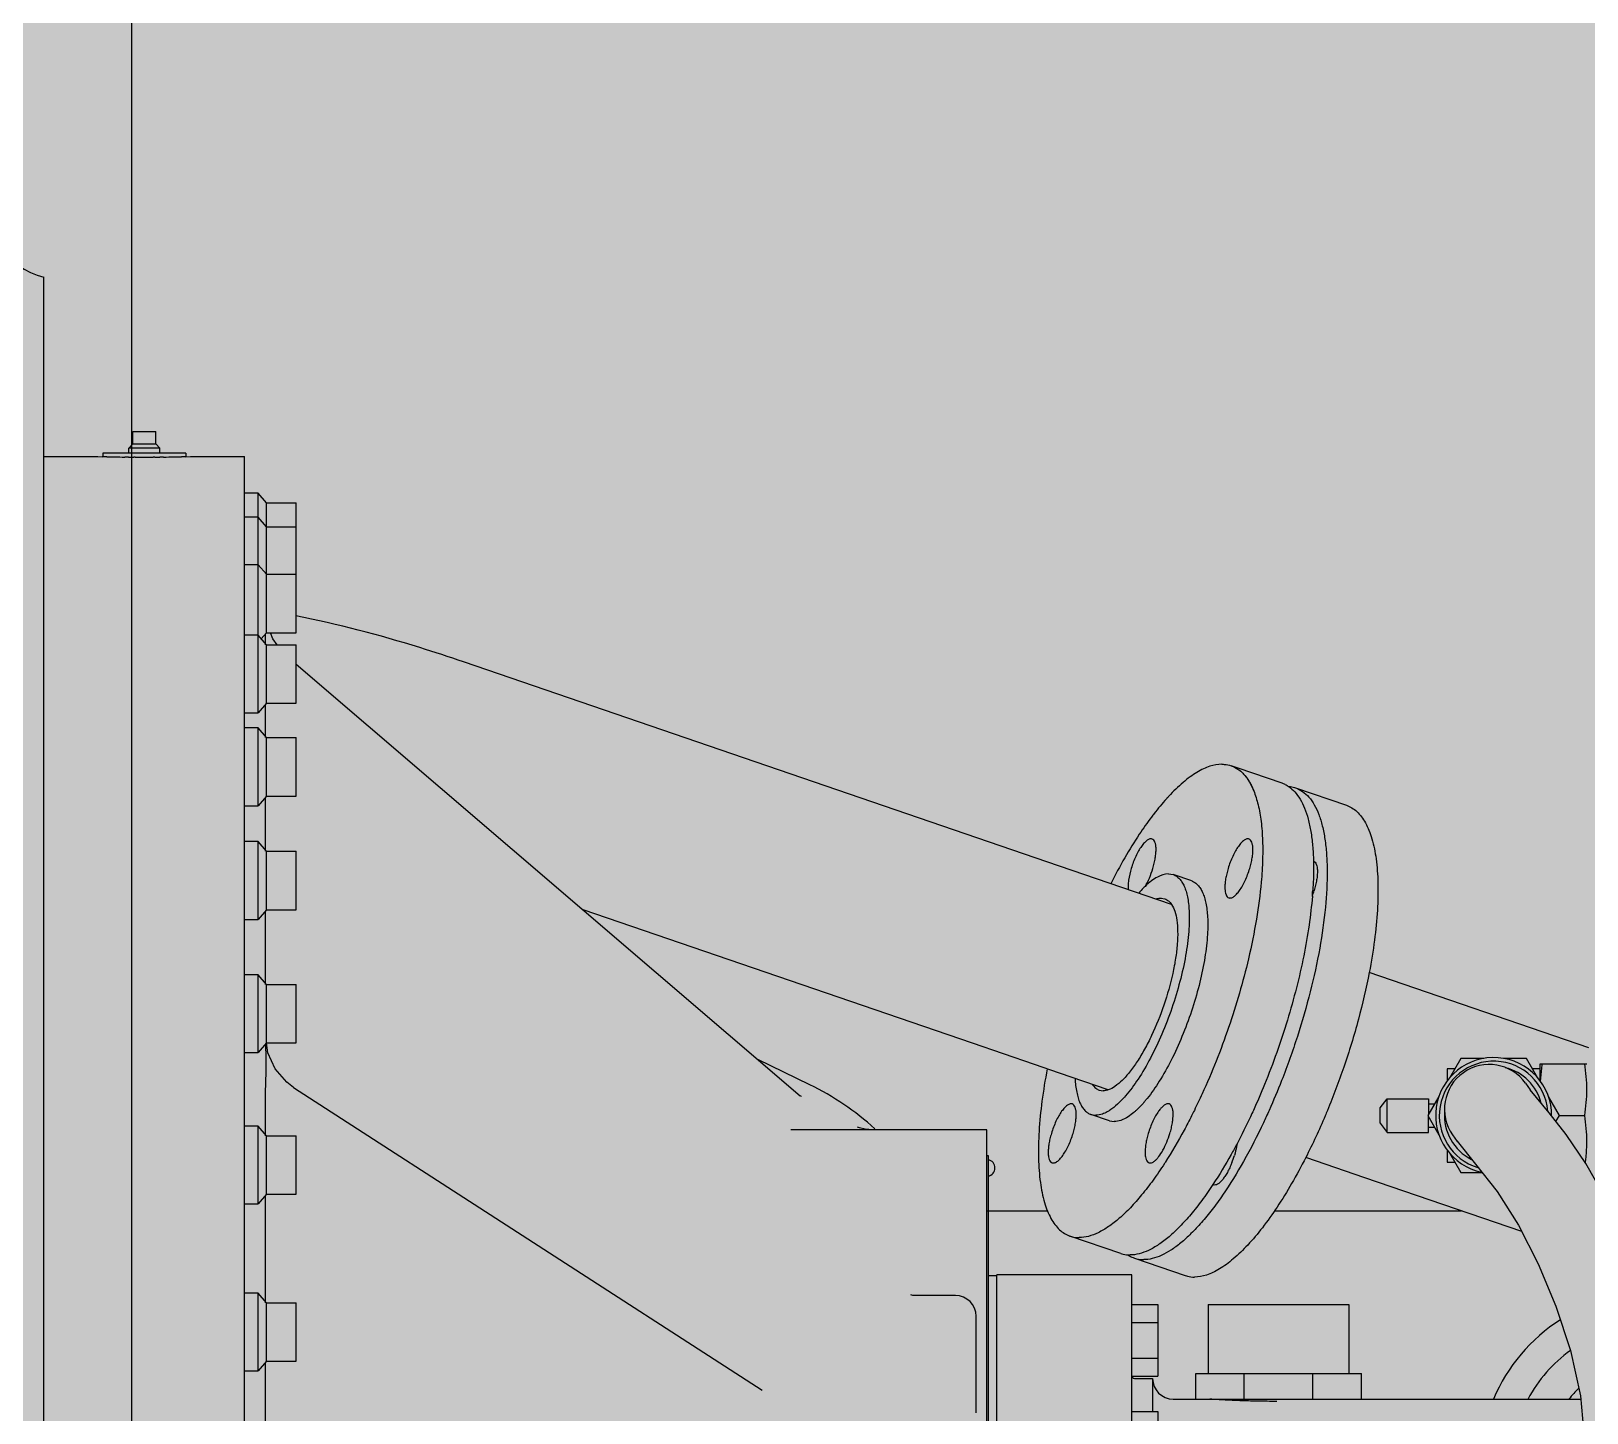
# Model space of a CAD drawing. Header units: millimetres. Extents: x -18489 to 17339, y -1599 to 10961.
# Drawn here: x -14551.59 to -14503.95, y 2537.06 to 2579.37 of the extents above; entities that cross this region are included whole.
import ezdxf

# ---------------------------------------------------------------- set-up
doc = ezdxf.new("R2010")
doc.units = ezdxf.units.MM
for name, color, linetype in [('188K-SM-03-F10-MECH-EQ-Y2257103$0$0 Xref', 8, 'Continuous'), ('188K-SM-03-F10-MECH-EQ-Y2257103$0$M-EQU-FOUNDATION', 8, 'Continuous'), ('188K-SM-03-F10-MECH-EQ-Y2257103$0$Micron CUP L10 HVAC EQU$0$M-MECH-EQU', 136, 'Continuous'), ('188K-SM-03-F10-MECH-EQ-Y2257103$0$Micron CUP L10 HVAC EQU$0$M-PHASE1 AREA', 252, 'Continuous')]:
    doc.layers.add(name, color=color, linetype=linetype)

# ---------------------------------------------------------------- blocks, each defined once
blk = doc.blocks.new('188K-SM-03-F10-MECH-EQ-Y2257103$0$Micron CUP L10 HVAC EQU$0$A$C0c53ceb0')
at = {"layer": '188K-SM-03-F10-MECH-EQ-Y2257103$0$Micron CUP L10 HVAC EQU$0$M-PHASE1 AREA'}
for p, q in [((15946.39442, 14421.94945), (15946.39442, 17666.53668)), ((15919.49876, 15223.37491), (15919.49876, 16544.13405)), ((15946.67353, 16493.1234), (15946.67353, 16496.92939)), ((15946.67353, 16496.92939), (15953.7273, 16496.92939)), ((15953.7273, 16493.1234), (15953.7273, 16496.92939)), ((15937.51378, 16490.33234), (15937.51378, 16489.20792)), ((15962.88705, 16490.33234), (15937.51378, 16490.33234)), ((15945.44293, 16491.80399), (15946.67353, 16493.1234)), ((15945.44293, 16490.33234), (15945.44293, 16491.80399)), ((15954.9579, 16491.80399), (15945.44293, 16491.80399)), ((15946.67353, 16493.1234), (15953.7273, 16493.1234)), ((15954.9579, 16491.80399), (15953.7273, 16493.1234)), ((15954.9579, 16490.33234), (15954.9579, 16491.80399)), ((15962.88705, 16490.33234), (15962.88705, 16489.20792)), ((15919.49876, 16489.24129), (15935.99138, 16489.24129)), ((15935.992, 16489.24123), (15937.48938, 16489.20843)), ((15937.89948, 16489.19953), (15937.34581, 16489.21101)), ((15938.78744, 16489.18216), (15937.89948, 16489.19953)), ((15945.36953, 16489.09389), (15944.27409, 16489.10362)), ((15947.46889, 16489.08085), (15946.9806, 16489.08324)), ((15953.41987, 16489.08324), (15952.93169, 16489.08085)), ((15956.12386, 16489.10359), (15955.01899, 16489.09379)), ((15962.50544, 16489.19962), (15961.63247, 16489.18252)), ((15963.05665, 16489.21104), (15962.50544, 16489.19962)), ((15962.91145, 16489.20843), (15964.40882, 16489.24123)), ((15964.40945, 16489.24129), (15980.90207, 16489.24129)), ((15980.90207, 15277.66761), (15980.90207, 16489.24129)), ((15985.11403, 16478.02467), (15980.90207, 16478.02467)), ((15985.11403, 16410.73242), (15985.11403, 16478.02467)), ((15987.62599, 16475.06868), (15985.11403, 16478.02467)), ((15985.11403, 16470.70256), (15980.90207, 16470.70256)), ((15987.62599, 16467.74657), (15985.11403, 16470.70256)), ((15987.62599, 16435.30001), (15987.62599, 16475.06868)), ((15987.62599, 16475.06868), (15996.76037, 16475.06868)), ((15996.76037, 16435.26899), (15996.76037, 16475.06868)), ((15987.62599, 16467.74657), (15996.76037, 16467.74657)), ((15985.11403, 16456.14415), (15980.90207, 16456.14415)), ((15987.62599, 16453.18816), (15985.11403, 16456.14415)), ((15987.62599, 16453.18816), (15996.76037, 16453.18816)), ((15985.11403, 16434.53255), (15980.90207, 16434.53255)), ((15987.62599, 16431.57656), (15985.11403, 16434.53255)), ((15987.62599, 16435.30001), (15986.04392, 16433.43828)), ((15987.24539, 16434.85213), (15987.24539, 16431.57656)), ((15987.62599, 16435.30001), (15996.76037, 16435.30001)), ((15989.60973, 16433.38251), (15988.8438, 16435.30001)), ((15988.85619, 16435.26899), (15996.76037, 16435.26899)), ((15990.92027, 16431.57656), (15989.60973, 16433.38251)), ((15987.62599, 16413.68841), (15987.62599, 16431.57656)), ((15987.62599, 16431.57656), (15996.76037, 16431.57656)), ((15996.76037, 16413.68841), (15996.76037, 16431.57656)), ((15996.76037, 16425.66405), (16151.09627, 16293.54012)), ((16230.44819, 16363.81503), (16048.01646, 16426.36305)), ((15987.62599, 16413.68841), (15985.11403, 16410.73242)), ((15987.24539, 16413.24053), (15987.24539, 16403.18358)), ((15987.62599, 16413.68841), (15996.76037, 16413.68841)), ((15980.90207, 16410.73242), (15985.11403, 16410.73242)), ((15985.11403, 16406.13957), (15980.90207, 16406.13957)), ((15985.11403, 16382.33944), (15985.11403, 16406.13957)), ((15987.62599, 16403.18358), (15985.11403, 16406.13957)), ((15987.62599, 16385.29542), (15987.62599, 16403.18358)), ((15987.62599, 16403.18358), (15996.76037, 16403.18358)), ((15996.76037, 16385.29542), (15996.76037, 16403.18358)), ((16285.21672, 16393.82585), (16283.06093, 16394.56498)), ((16298.62915, 16389.2273), (16285.21672, 16393.82585)), ((15987.62599, 16385.29542), (15985.11403, 16382.33944)), ((15987.24539, 16384.84755), (15987.24539, 16368.36632)), ((15987.62599, 16385.29542), (15996.76037, 16385.29542)), ((16302.79702, 16387.79832), (16318.36525, 16382.46064)), ((15980.90207, 16382.33944), (15985.11403, 16382.33944)), ((15985.11403, 16371.32231), (15980.90207, 16371.32231)), ((15985.11403, 16347.52218), (15985.11403, 16371.32231)), ((15987.62599, 16368.36632), (15985.11403, 16371.32231)), ((15987.62599, 16350.47817), (15987.62599, 16368.36632)), ((15987.62599, 16368.36632), (15996.76037, 16368.36632)), ((15996.76037, 16350.47817), (15996.76037, 16368.36632)), ((16264.77655, 16352.04531), (16230.44819, 16363.81503)), ((16263.8477, 16361.4598), (16265.30288, 16361.22338)), ((16270.96405, 16359.28242), (16265.30288, 16361.22339)), ((16261.5915, 16353.97136), (16262.75183, 16353.78281)), ((15980.90207, 16347.52218), (15985.11403, 16347.52218)), ((15987.62599, 16350.47817), (15985.11403, 16347.52218)), ((15987.24539, 16350.03029), (15987.24539, 16327.5627)), ((15987.62599, 16350.47817), (15996.76037, 16350.47817)), ((16203.81894, 16309.58323), (16084.61552, 16350.45298)), ((15985.11403, 16330.51868), (15980.90207, 16330.51868)), ((15985.11403, 16306.71856), (15985.11403, 16330.51868)), ((15987.62599, 16327.5627), (15985.11403, 16330.51868)), ((15987.62599, 16309.67454), (15987.62599, 16327.5627)), ((15987.62599, 16327.5627), (15996.76037, 16327.5627)), ((15996.76037, 16309.67454), (15996.76037, 16327.5627)), ((16392.62145, 16308.21277), (16325.31872, 16331.28799)), ((15987.62599, 16309.67454), (15985.11403, 16306.71856)), ((15987.28692, 16309.32471), (15987.38958, 16305.15666)), ((15988.01964, 16306.70339), (15987.59215, 16309.66967)), ((15987.62599, 16309.67454), (15996.76037, 16309.67454)), ((16222.8489, 16303.05868), (16203.81894, 16309.58323)), ((15980.90207, 16306.71856), (15985.11403, 16306.71856)), ((15990.28432, 16301.76029), (15988.01964, 16306.70339)), ((16154.02205, 16296.89082), (16138.12566, 16304.644)), ((16353.37082, 16304.90447), (16349.88697, 16298.87027)), ((16360.43834, 16304.90447), (16353.37082, 16304.90447)), ((16373.51356, 16304.90447), (16366.44604, 16304.90447)), ((16376.99741, 16298.87027), (16373.51356, 16304.90447)), ((15987.38958, 16300.83119), (15987.24539, 16294.37089)), ((15993.85795, 16297.65629), (15990.28432, 16301.76029)), ((16230.44819, 16300.45321), (16222.8489, 16303.05868)), ((16245.41716, 16295.32099), (16230.44819, 16300.45321)), ((16349.16972, 16301.73282), (16349.16972, 16297.97725)), ((16351.53966, 16301.73282), (16349.16972, 16301.73282)), ((16377.71465, 16301.73282), (16375.34472, 16301.73282)), ((16377.71465, 16297.97725), (16377.71465, 16303.32537)), ((16377.71646, 16303.3255), (16391.98531, 16303.3255)), ((15987.24539, 16294.3877), (15987.24539, 16281.2859)), ((15995.94898, 16296.09215), (15993.85795, 16297.65629)), ((15995.94946, 16296.09184), (16139.4396, 16203.39635)), ((16242.67268, 16295.21864), (16243.83301, 16295.03009)), ((16373.23923, 16297.33114), (16374.63784, 16295.3591)), ((16376.55868, 16292.94373), (16374.63784, 16295.3591)), ((16151.28853, 16293.37981), (16151.09618, 16293.5402)), ((16151.44797, 16293.25476), (16151.28853, 16293.37981)), ((16151.41411, 16293.27894), (16151.4111, 16293.28106)), ((16151.42558, 16293.27081), (16151.44797, 16293.25476)), ((16328.68081, 16289.83909), (16330.81029, 16292.6143)), ((16328.68081, 16285.08161), (16328.68081, 16289.83909)), ((16330.81029, 16282.3064), (16330.81029, 16292.6143)), ((16330.81029, 16292.6143), (16343.49693, 16292.6143)), ((16346.68809, 16293.32965), (16343.29945, 16287.46035)), ((16343.49693, 16292.6143), (16343.49693, 16287.8024)), ((16343.49693, 16291.02847), (16345.3595, 16291.02847)), ((16380.45038, 16288.25026), (16376.55868, 16292.94373)), ((16383.58493, 16287.46035), (16380.19628, 16293.32965)), ((16245.7828, 16285.83709), (16240.12162, 16287.77806)), ((16240.12163, 16287.77807), (16241.57681, 16287.54165)), ((16245.7828, 16285.8371), (16247.23798, 16285.60068)), ((16328.68081, 16285.08161), (16330.81029, 16282.3064)), ((16343.29945, 16287.46035), (16346.68809, 16281.59105)), ((16343.49693, 16282.3064), (16343.49693, 16287.1183)), ((16385.64211, 16281.61927), (16380.45038, 16288.25026)), ((16382.51703, 16285.61069), (16383.58493, 16287.46035)), ((16383.58493, 16287.46035), (16391.32764, 16287.46035)), ((15985.11403, 16284.24189), (15980.90207, 16284.24189)), ((15985.11403, 16260.44176), (15985.11403, 16284.24189)), ((15987.62599, 16281.2859), (15985.11403, 16284.24189)), ((15987.62599, 16263.39775), (15987.62599, 16281.2859)), ((15987.62599, 16281.2859), (15996.76037, 16281.2859)), ((15996.76037, 16263.39775), (15996.76037, 16281.2859)), ((16207.99285, 16283.08346), (16148.17889, 16283.08346)), ((16169.27603, 16283.65338), (16168.60999, 16283.86868)), ((16170.94247, 16283.28814), (16169.27603, 16283.65338)), ((16173.20704, 16283.08736), (16170.94247, 16283.28814)), ((16173.57466, 16283.08346), (16173.20704, 16283.08736)), ((16208.24658, 16167.89275), (16208.24658, 16283.07838)), ((16330.81029, 16282.3064), (16343.49693, 16282.3064)), ((16343.49693, 16283.89223), (16345.3595, 16283.89223)), ((16350.87447, 16281.50468), (16352.25796, 16279.54542)), ((16391.66542, 16272.79364), (16385.64211, 16281.61927)), ((16208.24658, 16275.21775), (16208.65255, 16275.21775)), ((16208.65255, 16275.21775), (16208.65255, 16173.72466)), ((16349.16972, 16276.94345), (16349.16972, 16273.18789)), ((16349.88697, 16276.05044), (16353.37082, 16270.01623)), ((16352.23924, 16279.57195), (16357.849, 16272.58526)), ((16324.01213, 16268.37414), (16305.87855, 16274.59137)), ((16349.16972, 16273.18789), (16351.53966, 16273.18789)), ((16357.849, 16272.58526), (16364.46661, 16264.15387)), ((16398.00978, 16261.63362), (16391.66542, 16272.79364)), ((16372.05204, 16251.90331), (16324.01213, 16268.37414)), ((16353.37082, 16270.01623), (16359.86538, 16270.01623)), ((15987.62599, 16263.39775), (15985.11403, 16260.44176)), ((15987.24539, 16262.94987), (15987.24539, 16230.11797)), ((15987.62599, 16263.39775), (15996.76037, 16263.39775)), ((16364.46661, 16264.15387), (16371.01464, 16253.93485)), ((15980.90207, 16260.44176), (15985.11403, 16260.44176)), ((16222.8489, 16258.21766), (16208.24658, 16258.21766)), ((16226.84244, 16258.21766), (16222.8489, 16258.21766)), ((16324.01213, 16258.21766), (16296.27063, 16258.21766)), ((16353.63521, 16258.21766), (16324.01213, 16258.21766)), ((16371.01464, 16253.93485), (16377.09553, 16242.0267)), ((16249.25414, 16245.21685), (16233.68592, 16250.55452)), ((16253.42201, 16243.78786), (16268.99023, 16238.45019)), ((16377.09553, 16242.0267), (16382.52275, 16229.04516)), ((16208.65255, 16238.4265), (16211.29137, 16238.4265)), ((16211.29137, 16167.89275), (16211.29137, 16238.68024)), ((16252.6498, 16238.68024), (16211.29137, 16238.68024)), ((16252.6498, 15988.11919), (16252.6498, 16238.68024)), ((15985.11403, 16233.07396), (15980.90207, 16233.07396)), ((15985.11403, 16209.27383), (15985.11403, 16233.07396)), ((15987.62599, 16230.11797), (15985.11403, 16233.07396)), ((16185.55636, 16232.39429), (16184.94109, 16232.51053)), ((16186.5338, 16232.33688), (16185.55636, 16232.39429)), ((16198.60473, 16232.33692), (16186.53346, 16232.33692)), ((15987.62599, 16212.22982), (15987.62599, 16230.11797)), ((15987.62599, 16230.11797), (15996.76037, 16230.11797)), ((15996.76037, 16212.22982), (15996.76037, 16230.11797)), ((16252.6498, 16229.6223), (16260.56626, 16229.6223)), ((16260.56626, 16229.6223), (16260.56626, 16207.6484)), ((16275.99321, 16229.54586), (16275.99321, 16208.48605)), ((16275.99321, 16229.54586), (16319.12777, 16229.54586)), ((16319.12777, 16229.54586), (16319.12777, 16208.48605)), ((16382.52275, 16229.04516), (16386.99559, 16215.4868)), ((16204.94805, 16196.40446), (16204.94805, 16225.99212)), ((16252.6498, 16224.12883), (16260.56626, 16224.12883)), ((16252.6498, 16213.14188), (16260.56626, 16213.14188)), ((16386.99559, 16215.4868), (16389.99977, 16201.61048)), ((15980.90207, 16209.27383), (15985.11403, 16209.27383)), ((15987.62599, 16212.22982), (15985.11403, 16209.27383)), ((15987.24539, 16211.78194), (15987.24539, 16175.15033)), ((15987.62599, 16212.22982), (15996.76037, 16212.22982)), ((16272.18722, 16200.62033), (16272.18722, 16208.48605)), ((16272.18722, 16208.48605), (16322.93376, 16208.48605)), ((16287.05054, 16200.62033), (16287.05054, 16208.48605)), ((16308.07044, 16200.62033), (16308.07044, 16208.48605)), ((16322.93376, 16200.62033), (16322.93376, 16208.48605)), ((16252.6498, 16207.6484), (16260.56626, 16207.6484)), ((16253.411, 16206.96365), (16258.99312, 16206.96365)), ((16258.99312, 16206.96365), (16258.99312, 16196.81466)), ((16265.33644, 16200.62033), (16390.09107, 16200.62033)), ((16389.99977, 16201.61048), (16391.2767, 16187.76257)), ((16252.6498, 16196.81466), (16260.56626, 16196.81466)), ((16260.56626, 16196.81466), (16260.56626, 16174.84077))]:
    blk.add_line(p, q, dxfattribs=at)
for centre, radius, start, end in [((15925.84707, 16568.70035), 25.37327, 177.5, 255.5108369), ((15950.13769, 17091.07246), 601.99731, 268.91966356, 269.13855894), ((15950.27457, 17100.82137), 611.74718, 269.13946704, 269.43799037), ((15950.16892, 17093.35184), 604.27701, 269.54493158, 269.69769213), ((15950.21788, 17095.71958), 606.64495, 269.74036575, 269.99835196), ((15950.18302, 17095.73575), 606.66113, 270.00164385, 270.25959736), ((15950.23179, 17093.36031), 604.28548, 270.30228172, 270.45390641), ((15950.13798, 17099.8812), 610.80694, 270.56150481, 270.8609735), ((15950.21784, 17093.73191), 604.65714, 270.86216298, 271.08168605), ((16295.87981, 16381.22177), 8.46448, 63.8675943, 71.046), ((16281.08933, 16364.61651), 28.6096, 339.4954625, 343.2275387), ((16186.70498, 16364.44482), 121.60391, 355.3740211, 356.2145527), ((17990.84885, 16302.99416), 2003.46041, 179.93930707, 180.0606931), ((16363.44219, 16287.46035), 17.76129, 359.4918713, 258.067415), ((16363.44219, 16287.46035), 16.63994, 4.7585806, 253.1852429), ((16362.07137, 16289.39739), 13.70034, 35.3903264, 215.1800948), ((16363.44219, 16287.46035), 15.06538, 14.5690991, 76.3611286), ((16116.64907, 16220.26486), 85.25419, 47.8047919, 64), ((16226.44988, 16317.44141), 39.57861, 319.0674371, 320.4167), ((16224.41221, 16319.12786), 42.22364, 320.4148793, 321.1806173), ((16363.44219, 16287.46035), 15.06538, 175.3712204, 243.1956997), ((16207.99285, 16276.74014), 6.34332, 87.7075572, 90), ((16256.73391, 16283.45059), 28.51465, 338.4672812, 343.2349179), ((16208.06617, 16271.41176), 2.62893, 282.8882277, 77.1117723), ((16154.26266, 16342.89506), 129.07766, 327.0766609, 327.2622384), ((16277.98509, 16267.23488), 1.06798, 239.7421955, 251.0148668), ((16256.4209, 16252.24463), 8.98033, 236.1536562, 239.7270916), ((16256.19984, 16251.85969), 8.53644, 239.7059698, 251.0096544), ((16198.60473, 16225.9936), 6.34332, 0, 90), ((16413.05283, 16179.60047), 53.9182, 122.761164, 157.019385), ((16413.05283, 16179.60047), 44.40322, 126.0008512, 151.6940682), ((16253.411, 16207.72485), 0.7612, 180, 270), ((16265.33644, 16206.96365), 6.34332, 180, 270), ((16413.05283, 16179.60047), 33.85766, 134.0803287, 141.6232168)]:
    blk.add_arc(centre, radius, start, end, dxfattribs=at)
for points, knots in [([(16048.01646, 16426.36305), (16043.56533, 16427.88915), (16026.68496, 16433.40292), (16009.46706, 16437.94899), (15996.65068, 16440.43003)], [0, 0, 0, 0, 0.264951461, 1, 1, 1, 1]), ([(16280.20763, 16395.02853), (16278.96789, 16395.02853), (16277.02106, 16394.65082), (16274.51126, 16393.63137), (16272.48189, 16392.52979), (16270.396, 16391.12823), (16267.43378, 16388.77635), (16265.11117, 16386.50169), (16263.53179, 16384.78086), (16263.33073, 16384.55888), (16263.30139, 16384.5265), (16263.27209, 16384.49408), (16263.24282, 16384.46164)], [0, 0, 0, 0, 0.0719610929, 0.1126893622, 0.1571691879, 0.2056860903, 0.2583989218, 0.3765222292, 0.393898438, 0.393898438, 0.393898438, 0.3964335445, 0.3964335445, 0.3964335445, 0.3964335445]), ([(16280.20763, 16395.02853), (16280.45477, 16395.02853), (16281.42034, 16394.99194), (16282.3809, 16394.79814), (16283.06093, 16394.56498)], [0, 0, 0, 0, 0.255832165, 1, 1, 1, 1]), ([(16283.06093, 16394.56498), (16283.52589, 16394.40557), (16284.44146, 16393.99761), (16286.18252, 16392.8273), (16288.12684, 16390.66809), (16289.93688, 16387.25998), (16291.31062, 16383.01376), (16292.24072, 16377.97434), (16292.7204, 16372.19897), (16292.74291, 16365.75978), (16292.46379, 16361.26399), (16292.25508, 16358.92252)], [0, 0, 0, 0, 0.037900803, 0.076820016, 0.161070934, 0.258592642, 0.372456948, 0.503892012, 0.652915441, 0.818737543, 1, 1, 1, 1]), ([(16285.24076, 16393.44504), (16286.24353, 16392.73855), (16287.59494, 16391.31329), (16289.00313, 16389.03675), (16289.6183, 16387.72015), (16289.90565, 16387.02038)], [0, 0, 0, 0, 0.458467356, 0.717269045, 1, 1, 1, 1]), ([(16302.79702, 16387.79832), (16303.55649, 16387.53793), (16305.05495, 16386.76305), (16306.98936, 16384.96273), (16308.63549, 16382.55431), (16309.99412, 16379.56769), (16311.0648, 16376.02613), (16311.84239, 16371.95657), (16312.32191, 16367.39152), (16312.56611, 16360.42758), (16312.036, 16350.774), (16310.25894, 16338.36546), (16307.36818, 16325.15384), (16303.46324, 16311.60592), (16299.1486, 16299.51346), (16296.02634, 16292.05247), (16294.68374, 16289.04618)], [0, 0, 0, 0, 0.0144720849, 0.0299342273, 0.0471758747, 0.0667197999, 0.0888584885, 0.1137157098, 0.1412961596, 0.1715190023, 0.2392422667, 0.315225778, 0.3972633514, 0.4828260973, 0.5692106658, 0.6285495274, 0.6285495274, 0.6285495274, 0.6285495274]), ([(16299.60659, 16388.8209), (16299.98629, 16388.63447), (16301.06891, 16388.00108), (16302.68387, 16386.54022), (16304.29639, 16384.27183), (16305.64231, 16381.46177), (16306.72103, 16378.13108), (16307.52799, 16374.30344), (16308.05823, 16370.00749), (16308.21748, 16366.98642), (16308.25582, 16365.40657)], [0.0390444419, 0.0390444419, 0.0390444419, 0.0390444419, 0.0857459412, 0.1769711306, 0.2781071466, 0.3921634211, 0.5208899934, 0.665095486, 0.8249156557, 1, 1, 1, 1]), ([(16300.63108, 16388.23694), (16300.81762, 16388.22326), (16301.55157, 16388.14689), (16302.27606, 16387.97694), (16302.79702, 16387.79832)], [0, 0, 0, 0, 0.253514938, 1, 1, 1, 1]), ([(16263.24282, 16384.46164), (16261.91729, 16382.99255), (16260.53133, 16381.31623), (16259.20578, 16379.59364), (16259.08712, 16379.43846)], [0.3964335416, 0.3964335416, 0.3964335416, 0.3964335416, 0.5112345438, 0.5225708225, 0.5225708225, 0.5225708225, 0.5225708225]), ([(16318.36525, 16382.46065), (16318.94794, 16382.26086), (16320.09536, 16381.71776), (16321.64797, 16380.52231), (16323.03934, 16378.95494), (16324.26547, 16377.02967), (16325.3251, 16374.75779), (16326.56757, 16371.11476), (16327.61353, 16365.72681), (16328.12022, 16358.39602), (16327.91653, 16350.06495), (16327.00458, 16340.90461), (16325.9684, 16334.57283), (16325.34257, 16331.30369)], [0, 0, 0, 0, 0.033852302, 0.069110159, 0.106994883, 0.148447746, 0.1941248, 0.244439861, 0.359655584, 0.494457536, 0.647640754, 0.817077846, 1, 1, 1, 1]), ([(16259.08708, 16379.43846), (16258.93342, 16379.23743), (16258.78054, 16379.03583), (16258.62846, 16378.83363), (16257.34342, 16377.1252), (16254.4938, 16373.06507), (16250.31019, 16366.27356), (16247.53235, 16361.1388), (16246.16286, 16358.45248)], [0.5225715029, 0.5225715029, 0.5225715029, 0.5225715029, 0.5372548247, 0.5372548247, 0.5372548247, 0.6613178075, 0.8249777195, 1, 1, 1, 1]), ([(16258.84529, 16372.12785), (16258.7395, 16372.16412), (16258.50522, 16372.20343), (16258.13379, 16372.15351), (16257.74158, 16372.00324), (16257.15593, 16371.65003), (16256.40086, 16370.95077), (16255.51954, 16369.83623), (16254.64432, 16368.43454), (16253.81368, 16366.80504), (16253.06413, 16365.01681), (16252.63861, 16363.76527), (16252.44638, 16363.12726)], [0, 0, 0, 0, 0.028788661, 0.059983047, 0.095405228, 0.136177069, 0.235384834, 0.358095336, 0.501262848, 0.66002514, 0.828464253, 1, 1, 1, 1]), ([(16259.07235, 16363.12726), (16259.23573, 16363.66951), (16259.52315, 16364.7382), (16259.83938, 16366.31071), (16260.02448, 16367.77882), (16260.07337, 16369.09498), (16259.98588, 16370.21978), (16259.7628, 16371.12209), (16259.40458, 16371.79093), (16259.03221, 16372.06376), (16258.84529, 16372.12785)], [0, 0, 0, 0, 0.178866388, 0.349259442, 0.506223954, 0.645713435, 0.76459029, 0.861404161, 0.937590294, 1, 1, 1, 1]), ([(16288.51867, 16372.12785), (16288.41288, 16372.16412), (16288.17861, 16372.20343), (16287.80717, 16372.15351), (16287.41496, 16372.00324), (16286.82931, 16371.65003), (16286.07424, 16370.95077), (16285.19292, 16369.83623), (16284.3177, 16368.43454), (16283.48706, 16366.80504), (16282.73751, 16365.01681), (16282.31199, 16363.76527), (16282.11976, 16363.12726)], [0, 0, 0, 0, 0.028788661, 0.059983047, 0.095405228, 0.136177069, 0.235384834, 0.358095336, 0.501262848, 0.66002514, 0.828464253, 1, 1, 1, 1]), ([(16288.74573, 16363.12726), (16288.90911, 16363.66951), (16289.19653, 16364.7382), (16289.51276, 16366.31071), (16289.69787, 16367.77882), (16289.74675, 16369.09498), (16289.65926, 16370.21978), (16289.43618, 16371.12209), (16289.07796, 16371.79093), (16288.70559, 16372.06376), (16288.51867, 16372.12785)], [0, 0, 0, 0, 0.178866388, 0.349259442, 0.506223954, 0.645713435, 0.76459029, 0.861404161, 0.937590294, 1, 1, 1, 1]), ([(16252.44638, 16363.12726), (16252.09342, 16361.95576), (16251.68738, 16360.2327), (16251.45753, 16358.01733), (16251.46044, 16357.01222), (16251.49969, 16356.54984)], [0, 0, 0, 0, 0.54985566, 0.791455713, 1, 1, 1, 1]), ([(16256.69949, 16357.56689), (16257.19292, 16358.40946), (16258.08414, 16360.22733), (16258.77173, 16362.12946), (16259.07235, 16363.12726)], [0, 0, 0, 0, 0.483728243, 1, 1, 1, 1]), ([(16263.8477, 16361.4598), (16262.67964, 16361.4598), (16260.79368, 16360.78721), (16258.51397, 16359.26503), (16257.31636, 16358.22017), (16256.7054, 16357.63341)], [0, 0, 0, 0, 0.424795673, 0.691935467, 1, 1, 1, 1]), ([(16265.30288, 16361.22338), (16265.65366, 16361.10315), (16266.34501, 16360.75811), (16267.25566, 16359.97193), (16268.04795, 16358.9271), (16268.72071, 16357.63526), (16269.27377, 16356.10549), (16269.87771, 16353.64014), (16270.09143, 16351.64653), (16270.16661, 16350.25532)], [0, 0, 0, 0, 0.088099163, 0.181195241, 0.2834448, 0.397770929, 0.525975119, 0.668993751, 1, 1, 1, 1]), ([(16282.11976, 16363.12726), (16281.95639, 16362.585), (16281.66896, 16361.51631), (16281.35274, 16359.9438), (16281.16763, 16358.47569), (16281.11874, 16357.15953), (16281.20623, 16356.03473), (16281.42931, 16355.13242), (16281.78754, 16354.46359), (16282.15991, 16354.19075), (16282.34683, 16354.12666)], [0, 0, 0, 0, 0.178866388, 0.349259442, 0.506223954, 0.645713435, 0.76459029, 0.861404161, 0.937590294, 1, 1, 1, 1]), ([(16282.34683, 16354.12666), (16282.45262, 16354.09039), (16282.68689, 16354.05108), (16283.05832, 16354.10101), (16283.45054, 16354.25127), (16284.03619, 16354.60448), (16284.79125, 16355.30374), (16285.67258, 16356.41829), (16286.54779, 16357.81997), (16287.37843, 16359.44947), (16288.12799, 16361.2377), (16288.55351, 16362.48924), (16288.74573, 16363.12726)], [0, 0, 0, 0, 0.028788661, 0.059983047, 0.095405228, 0.136177069, 0.235384834, 0.358095336, 0.501262848, 0.66002514, 0.828464253, 1, 1, 1, 1]), ([(16308.25582, 16365.40657), (16308.27318, 16364.6914), (16308.30696, 16361.69325), (16308.19421, 16358.69424), (16308.04358, 16356.41648)], [0, 0, 0, 0, 0.238610264, 1, 1, 1, 1]), ([(16308.25476, 16365.36119), (16308.44168, 16365.2971), (16308.81405, 16365.02426), (16309.17228, 16364.35543), (16309.39536, 16363.45312), (16309.48285, 16362.32832), (16309.43396, 16361.01216), (16309.24885, 16359.54405), (16308.93263, 16357.97154), (16308.6452, 16356.90285), (16308.48183, 16356.3606)], [0, 0, 0, 0, 0.062409706, 0.138595839, 0.23540971, 0.354286565, 0.493776047, 0.650740558, 0.821133613, 1, 1, 1, 1]), ([(16256.7054, 16357.63341), (16256.54049, 16357.47503), (16255.85949, 16356.8038), (16255.21167, 16356.09925), (16254.7349, 16355.5498)], [0, 0, 0, 0, 0.239146199, 1, 1, 1, 1]), ([(16270.96405, 16359.2824), (16271.31483, 16359.16218), (16272.00618, 16358.81714), (16272.91683, 16358.03096), (16273.70913, 16356.98613), (16274.38188, 16355.69429), (16274.93494, 16354.16452), (16275.53888, 16351.69916), (16275.7526, 16349.70555), (16275.82778, 16348.31435)], [0, 0, 0, 0, 0.088099163, 0.181195241, 0.2834448, 0.397770929, 0.525975119, 0.668993751, 1, 1, 1, 1]), ([(16292.25508, 16358.92252), (16291.91662, 16355.12549), (16290.87091, 16347.26277), (16289.28845, 16339.49344), (16288.34813, 16335.49146)], [0, 0, 0, 0, 0.481138157, 1, 1, 1, 1]), ([(16264.80313, 16352.10601), (16265.23226, 16351.47235), (16265.93191, 16349.88169), (16266.51457, 16347.08691), (16266.73729, 16343.69846), (16266.59, 16339.80014), (16266.07614, 16335.48952), (16264.89145, 16329.21387), (16262.6238, 16321.2287), (16259.53282, 16313.5197), (16256.62796, 16307.81506), (16254.39212, 16304.07181), (16252.11684, 16300.87477), (16249.85954, 16298.30393), (16247.67986, 16296.4206), (16246.14734, 16295.56704), (16245.41583, 16295.31564)], [0, 0, 0, 0, 0.036238171, 0.081068327, 0.134731237, 0.196608872, 0.265560871, 0.340100258, 0.498839198, 0.657765211, 0.732531811, 0.801789128, 0.864036509, 0.918113898, 0.963372947, 1, 1, 1, 1]), ([(16261.5915, 16353.97136), (16261.46451, 16353.97136), (16260.92694, 16353.94531), (16260.39696, 16353.81925), (16260.00868, 16353.68581)], [0, 0, 0, 0, 0.236232005, 1, 1, 1, 1]), ([(16262.75183, 16353.78282), (16263.15314, 16353.64529), (16263.9479, 16353.18651), (16264.5391, 16352.49588), (16264.80313, 16352.10601)], [0, 0, 0, 0, 0.473947393, 1, 1, 1, 1]), ([(16307.91276, 16354.63736), (16307.67312, 16351.67188), (16306.96148, 16345.55022), (16305.32222, 16336.19039), (16303.09927, 16326.47181), (16299.39772, 16313.23419), (16294.95435, 16300.70504), (16291.06506, 16291.66362), (16289.87274, 16289.04618)], [0, 0, 0, 0, 0.1119706253, 0.2317594419, 0.3574630767, 0.4870174416, 0.7489089722, 0.8570984954, 0.8570984954, 0.8570984954, 0.8570984954]), ([(16270.16661, 16350.25532), (16270.28243, 16348.11186), (16270.15169, 16343.4712), (16269.16906, 16336.18502), (16267.41873, 16328.3326), (16264.98114, 16320.29144), (16261.97168, 16312.44649), (16258.53542, 16305.17249), (16254.8405, 16298.81689), (16252.09628, 16295.07279), (16250.6896, 16293.45165)], [0, 0, 0, 0, 0.10540617, 0.227190212, 0.360595975, 0.500013969, 0.639430118, 0.772830275, 0.894605254, 1, 1, 1, 1]), ([(16275.82778, 16348.31435), (16275.93971, 16346.24289), (16275.82508, 16341.76527), (16274.91034, 16334.73314), (16273.26968, 16327.14734), (16270.97376, 16319.35044), (16268.12446, 16311.69314), (16264.85072, 16304.51972), (16261.30273, 16298.1527), (16258.66537, 16294.34392), (16257.30974, 16292.65923)], [0, 0, 0, 0, 0.104418196, 0.224726243, 0.356534909, 0.494657236, 0.633505594, 0.767447116, 0.891157195, 1, 1, 1, 1]), ([(16288.34813, 16335.49146), (16286.67719, 16328.37998), (16282.58661, 16314.3252), (16277.20039, 16300.71428), (16274.15969, 16294.07025)], [0, 0, 0, 0, 0.499944246, 1, 1, 1, 1]), ([(16325.34257, 16331.30369), (16324.41738, 16326.47073), (16322.14106, 16316.69525), (16317.82124, 16302.59264), (16314.35284, 16293.40084), (16312.54822, 16289.04618)], [0, 0, 0, 0, 0.2453862066, 0.500000904, 0.7350048834, 0.7350048834, 0.7350048834, 0.7350048834]), ([(16226.70859, 16301.71147), (16226.08277, 16298.44234), (16225.04659, 16292.11056), (16224.13463, 16282.95022), (16223.93095, 16274.61914), (16224.43764, 16267.28835), (16225.48359, 16261.90041), (16226.72606, 16258.25738), (16227.78569, 16255.9855), (16229.01182, 16254.06022), (16230.4032, 16252.49286), (16231.95581, 16251.29741), (16233.10323, 16250.7543), (16233.68592, 16250.55452)], [0, 0, 0, 0, 0.182922154, 0.352359246, 0.505542464, 0.640344416, 0.755560139, 0.8058752, 0.851552254, 0.893005117, 0.930889841, 0.966147698, 1, 1, 1, 1]), ([(16377.78443, 16297.85903), (16377.85947, 16299.23128), (16378.04125, 16301.05793), (16378.30399, 16302.87207), (16378.37413, 16303.3255)], [0, 0, 0, 0, 0.749703688, 1, 1, 1, 1]), ([(16391.98531, 16295.39293), (16391.98531, 16296.71945), (16391.86334, 16299.37586), (16391.53078, 16302.01238), (16391.32764, 16303.3255)], [0, 0, 0, 0, 0.499583072, 1, 1, 1, 1]), ([(16235.2579, 16298.74613), (16235.33307, 16297.35492), (16235.54679, 16295.36131), (16236.15074, 16292.89596), (16236.7038, 16291.36619), (16237.37328, 16290.08063), (16237.92209, 16289.35494), (16238.21272, 16289.04618)], [0, 0, 0, 0, 0.3310062489, 0.474024881, 0.6022290714, 0.7165551996, 0.8171283196, 0.8171283196, 0.8171283196, 0.8171283196]), ([(16240.62137, 16296.89544), (16240.88541, 16296.50557), (16241.4766, 16295.81494), (16242.27136, 16295.35616), (16242.67268, 16295.21863)], [0, 0, 0, 0, 0.526052607, 1, 1, 1, 1]), ([(16245.41583, 16295.31564), (16245.28064, 16295.26918), (16244.7669, 16295.11187), (16244.2275, 16295.03009), (16243.83301, 16295.03009)], [0, 0, 0, 0, 0.265985947, 1, 1, 1, 1]), ([(16391.32764, 16287.46035), (16391.53078, 16288.77347), (16391.86334, 16291.41), (16391.98531, 16294.0664), (16391.98531, 16295.39293)], [0, 0, 0, 0, 0.500416937, 1, 1, 1, 1]), ([(16234.40002, 16290.99284), (16234.29423, 16291.02911), (16234.05996, 16291.06842), (16233.68853, 16291.0185), (16233.29631, 16290.86824), (16232.71066, 16290.51502), (16231.9556, 16289.81576), (16231.07427, 16288.70122), (16230.19905, 16287.29953), (16229.36841, 16285.67004), (16228.61886, 16283.8818), (16228.19334, 16282.63026), (16228.00111, 16281.99225)], [0, 0, 0, 0, 0.028788661, 0.059983047, 0.095405228, 0.136177069, 0.235384834, 0.358095336, 0.501262848, 0.66002514, 0.828464253, 1, 1, 1, 1]), ([(16234.62709, 16281.99225), (16234.79046, 16282.5345), (16235.07788, 16283.60319), (16235.39411, 16285.1757), (16235.57922, 16286.64381), (16235.62811, 16287.95997), (16235.54061, 16289.08477), (16235.31753, 16289.98708), (16234.95931, 16290.65592), (16234.58694, 16290.92875), (16234.40002, 16290.99284)], [0, 0, 0, 0, 0.178866388, 0.349259442, 0.506223954, 0.645713435, 0.76459029, 0.861404161, 0.937590294, 1, 1, 1, 1]), ([(16250.6896, 16293.45165), (16249.91566, 16292.55971), (16248.40599, 16290.97288), (16246.69477, 16289.59633), (16245.84943, 16289.04743), (16245.8475, 16289.04618)], [0, 0, 0, 0, 0.318142276, 0.5886395623, 0.5892579867, 0.5892579867, 0.5892579867, 0.5892579867]), ([(16264.0734, 16290.99284), (16263.96761, 16291.02911), (16263.73334, 16291.06842), (16263.36191, 16291.0185), (16262.96969, 16290.86824), (16262.38404, 16290.51502), (16261.71959, 16289.89968), (16261.24753, 16289.32902), (16261.03408, 16289.04618)], [0, 0, 0, 0, 0.0287886607, 0.0599830467, 0.0954052282, 0.1361770694, 0.2353848343, 0.3265700124, 0.3265700124, 0.3265700124, 0.3265700124]), ([(16265.19135, 16289.04618), (16265.18606, 16289.08073), (16265.13157, 16289.41818), (16264.99091, 16289.98708), (16264.63269, 16290.65592), (16264.26032, 16290.92875), (16264.0734, 16290.99284)], [0.753562484, 0.753562484, 0.753562484, 0.753562484, 0.7645902901, 0.8614041613, 0.9375902945, 1, 1, 1, 1]), ([(16238.21473, 16289.04618), (16238.37721, 16288.87164), (16238.54969, 16288.70935), (16238.73263, 16288.55987), (16238.85828, 16288.4572), (16239.28792, 16288.13932), (16239.77084, 16287.8983), (16240.12163, 16287.77807)], [0.8174194677, 0.8174194677, 0.8174194677, 0.8174194677, 0.8734306168, 0.8734306168, 0.8734306168, 0.9119008368, 1, 1, 1, 1]), ([(16245.84667, 16289.04618), (16245.59761, 16288.88404), (16245.34404, 16288.73009), (16245.08494, 16288.58621), (16244.61637, 16288.32602), (16243.499, 16287.80424), (16242.2701, 16287.54165), (16241.57681, 16287.54165)], [0.5894012277, 0.5894012277, 0.5894012277, 0.5894012277, 0.6690979254, 0.6690979254, 0.6690979254, 0.8132237118, 1, 1, 1, 1]), ([(16253.97701, 16289.04618), (16253.74475, 16288.83453), (16253.5096, 16288.62633), (16253.26992, 16288.42354), (16252.71136, 16287.95093), (16251.46295, 16287.00204), (16249.45898, 16285.92712), (16247.93127, 16285.60068), (16247.23798, 16285.60068)], [0.3072942276, 0.3072942276, 0.3072942276, 0.3072942276, 0.391769716, 0.391769716, 0.391769716, 0.5886395623, 0.8132237118, 1, 1, 1, 1]), ([(16294.68369, 16289.04618), (16294.39414, 16288.39771), (16294.10125, 16287.75077), (16293.805, 16287.10538), (16293.5197, 16286.48382), (16291.36185, 16281.84418), (16287.18242, 16273.68467), (16281.77168, 16264.8817), (16277.31891, 16258.73086), (16274.09257, 16254.77051), (16270.90278, 16251.35057), (16267.77622, 16248.49992), (16264.73807, 16246.24194), (16261.80857, 16244.59568), (16259.00686, 16243.57799), (16257.14944, 16243.32431), (16256.27531, 16243.32431)], [0.6285498759, 0.6285498759, 0.6285498759, 0.6285498759, 0.6413484823, 0.6413484823, 0.6413484823, 0.6536741834, 0.7335668298, 0.8064703139, 0.8396587301, 0.8703837437, 0.8984901873, 0.9238833186, 0.9465488665, 0.9665839803, 0.9842432576, 1, 1, 1, 1]), ([(16261.0338, 16289.04618), (16260.97386, 16288.96639), (16260.91477, 16288.886), (16260.85657, 16288.80497), (16260.84334, 16288.78655), (16260.50676, 16288.31543), (16259.87243, 16287.29953), (16259.04179, 16285.67004), (16258.29224, 16283.8818), (16257.86672, 16282.63026), (16257.67449, 16281.99225)], [0.3265867582, 0.3265867582, 0.3265867582, 0.3265867582, 0.3522601116, 0.3522601116, 0.3522601116, 0.3580953363, 0.501262848, 0.6600251401, 0.8284642526, 1, 1, 1, 1]), ([(16271.778, 16289.04618), (16271.49913, 16288.48393), (16271.21927, 16287.92218), (16270.93655, 16287.36185), (16270.19532, 16285.89275), (16267.66516, 16281.03988), (16264.90589, 16276.30859), (16262.83692, 16273.09053)], [0.2330609579, 0.2330609579, 0.2330609579, 0.2330609579, 0.3119730375, 0.3119730375, 0.3119730375, 0.5188689818, 1, 1, 1, 1]), ([(16264.30047, 16281.99225), (16264.46384, 16282.5345), (16264.75127, 16283.60319), (16265.06749, 16285.1757), (16265.23616, 16286.51343), (16265.27612, 16287.32063), (16265.27928, 16287.63113), (16265.28407, 16288.10247), (16265.26075, 16288.57422), (16265.22324, 16289.04618)], [0, 0, 0, 0, 0.1788663875, 0.3492594424, 0.5062239535, 0.6042538779, 0.6042538779, 0.6042538779, 0.7530649937, 0.7530649937, 0.7530649937, 0.7530649937]), ([(16289.87273, 16289.04618), (16289.57527, 16288.39316), (16289.27437, 16287.74178), (16288.96997, 16287.09209), (16287.66271, 16284.30197), (16286.29073, 16281.5429), (16284.84888, 16278.82141)], [0.8570991359, 0.8570991359, 0.8570991359, 0.8570991359, 0.8840893115, 0.8840893115, 0.8840893115, 1, 1, 1, 1]), ([(16312.5483, 16289.04618), (16312.31547, 16288.48455), (16312.08041, 16287.92386), (16311.84299, 16287.36415), (16310.0047, 16283.03031), (16308.02578, 16278.75542), (16305.88831, 16274.56269)], [0.7350048304, 0.7350048304, 0.7350048304, 0.7350048304, 0.7653142072, 0.7653142072, 0.7653142072, 1, 1, 1, 1]), ([(16391.98531, 16279.52777), (16391.98531, 16280.8543), (16391.86334, 16283.51071), (16391.53078, 16286.14723), (16391.32764, 16287.46035)], [0, 0, 0, 0, 0.499583072, 1, 1, 1, 1]), ([(16228.00111, 16281.99225), (16227.83774, 16281.45), (16227.55031, 16280.3813), (16227.23409, 16278.80879), (16227.04898, 16277.34068), (16227.00009, 16276.02452), (16227.08759, 16274.89972), (16227.31067, 16273.99741), (16227.66889, 16273.32858), (16228.04126, 16273.05574), (16228.22818, 16272.99165)], [0, 0, 0, 0, 0.178866388, 0.349259442, 0.506223954, 0.645713435, 0.76459029, 0.861404161, 0.937590294, 1, 1, 1, 1]), ([(16228.22818, 16272.99165), (16228.33397, 16272.95539), (16228.56824, 16272.91607), (16228.93967, 16272.966), (16229.33189, 16273.11626), (16229.91754, 16273.46948), (16230.6726, 16274.16873), (16231.55393, 16275.28328), (16232.42915, 16276.68496), (16233.25979, 16278.31446), (16234.00934, 16280.10269), (16234.43486, 16281.35423), (16234.62709, 16281.99225)], [0, 0, 0, 0, 0.028788661, 0.059983047, 0.095405228, 0.136177069, 0.235384834, 0.358095336, 0.501262848, 0.66002514, 0.828464253, 1, 1, 1, 1]), ([(16257.67449, 16281.99225), (16257.51112, 16281.45), (16257.2237, 16280.3813), (16256.90747, 16278.80879), (16256.72236, 16277.34068), (16256.67347, 16276.02452), (16256.76097, 16274.89972), (16256.98405, 16273.99741), (16257.34227, 16273.32858), (16257.71464, 16273.05574), (16257.90156, 16272.99165)], [0, 0, 0, 0, 0.178866388, 0.349259442, 0.506223954, 0.645713435, 0.76459029, 0.861404161, 0.937590294, 1, 1, 1, 1]), ([(16259.61987, 16273.52989), (16259.84296, 16273.70707), (16260.29207, 16274.1335), (16261.19213, 16275.21293), (16262.2691, 16276.93574), (16263.40155, 16279.32819), (16264.02581, 16281.08065), (16264.30047, 16281.99225)], [0, 0, 0, 0, 0.087388632, 0.189204341, 0.430534764, 0.70795743, 1, 1, 1, 1]), ([(16284.84888, 16278.82141), (16284.25793, 16277.706), (16281.94471, 16273.45214), (16279.44315, 16269.29886), (16277.46643, 16266.31416)], [0, 0, 0, 0, 0.260683887, 1, 1, 1, 1]), ([(16284.8539, 16278.86466), (16284.81267, 16278.572), (16284.61126, 16277.34423), (16284.31015, 16276.13365), (16284.03656, 16275.22559)], [0, 0, 0, 0, 0.237590914, 1, 1, 1, 1]), ([(16391.53007, 16273.00135), (16391.60193, 16273.5427), (16391.8607, 16275.70885), (16391.98531, 16277.89225), (16391.98531, 16279.52777)], [0, 0, 0, 0, 0.25031623, 1, 1, 1, 1]), ([(16262.61026, 16272.73923), (16261.49474, 16271.01646), (16259.26626, 16267.74812), (16255.79722, 16263.23178), (16252.35576, 16259.32056), (16248.97568, 16256.05263), (16245.68864, 16253.45866), (16242.52003, 16251.5633), (16239.49303, 16250.38735), (16237.48107, 16250.09098), (16236.53922, 16250.09098)], [0, 0, 0, 0, 0.172789158, 0.332852598, 0.479156882, 0.61100323, 0.728141116, 0.83094782, 0.920706297, 1, 1, 1, 1]), ([(16257.90156, 16272.99165), (16258.02204, 16272.95035), (16258.29408, 16272.91146), (16258.72373, 16272.99468), (16259.17714, 16273.20533), (16259.46958, 16273.41052), (16259.61987, 16273.52989)], [0, 0, 0, 0, 0.204137998, 0.429838456, 0.692360616, 1, 1, 1, 1]), ([(16305.88831, 16274.56269), (16304.51881, 16271.87637), (16301.74097, 16266.74161), (16297.32211, 16259.56821), (16292.84559, 16253.26288), (16288.38797, 16247.93156), (16284.61738, 16244.23882), (16281.65517, 16241.88693), (16279.56927, 16240.48538), (16277.53991, 16239.38379), (16275.0301, 16238.36435), (16273.08327, 16237.98664), (16271.84353, 16237.98664)], [0, 0, 0, 0, 0.17502228, 0.338682192, 0.488765456, 0.623477771, 0.741601078, 0.79431391, 0.842830812, 0.887310638, 0.928038907, 1, 1, 1, 1]), ([(16283.25847, 16272.98479), (16283.05478, 16272.46867), (16282.62784, 16271.47382), (16281.91863, 16270.07585), (16281.1737, 16268.83973), (16280.41662, 16267.80363), (16279.67052, 16266.99682), (16278.95386, 16266.44169), (16278.27303, 16266.14673), (16277.82137, 16266.16201), (16277.63766, 16266.22499)], [0, 0, 0, 0, 0.179452288, 0.349868155, 0.50661547, 0.64571373, 0.764239261, 0.860880767, 0.937187642, 1, 1, 1, 1]), ([(16277.46643, 16266.31416), (16276.3773, 16264.66965), (16274.20356, 16261.5514), (16270.82483, 16257.24663), (16267.47737, 16253.52269), (16264.1923, 16250.41408), (16260.9987, 16247.94854), (16257.91992, 16246.14849), (16254.97757, 16245.03321), (16253.02385, 16244.7533), (16252.10744, 16244.7533)], [0, 0, 0, 0, 0.172339253, 0.33193667, 0.47784767, 0.609454025, 0.726573735, 0.829633383, 0.919930796, 1, 1, 1, 1]), ([(16233.68592, 16250.55452), (16233.9112, 16250.47728), (16234.83819, 16250.2028), (16235.81127, 16250.09098), (16236.53922, 16250.09098)], [0, 0, 0, 0, 0.246512659, 1, 1, 1, 1]), ([(16249.25414, 16245.21684), (16249.47942, 16245.1396), (16250.40641, 16244.86512), (16251.3795, 16244.7533), (16252.10744, 16244.7533)], [0, 0, 0, 0, 0.246512659, 1, 1, 1, 1]), ([(16253.42201, 16243.78786), (16253.64729, 16243.71062), (16254.57428, 16243.43614), (16255.54737, 16243.32431), (16256.27531, 16243.32431)], [0, 0, 0, 0, 0.246512659, 1, 1, 1, 1]), ([(16268.99023, 16238.45018), (16269.21551, 16238.37294), (16270.14251, 16238.09846), (16271.11559, 16237.98664), (16271.84353, 16237.98664)], [0, 0, 0, 0, 0.246512659, 1, 1, 1, 1]), ([(16297.05303, 16199.92631), (16295.06357, 16199.92909), (16291.08064, 16199.96333), (16285.53251, 16200.12269), (16281.01412, 16200.32431), (16277.91374, 16200.50208), (16276.80987, 16200.5728), (16276.4975, 16200.59313)], [0, 0, 0, 0, 0.208244611, 0.416489221, 0.624733832, 0.832978442, 1, 1, 1, 1])]:
    blk.add_open_spline(points, degree=3, knots=knots, dxfattribs=at)
for points in [[(16256.35077, 16291.51068), (16255.60297, 16290.64887), (16254.81598, 16289.81909), (16253.97502, 16289.04618)], [(16274.15969, 16294.07025), (16273.38834, 16292.38484), (16272.59423, 16290.70958), (16271.77578, 16289.04618)]]:
    blk.add_open_spline(points, degree=3, dxfattribs=at)
blk = doc.blocks.new('188K-SM-03-F10-MECH-EQ-Y2257103$0$Micron CUP L10 HVAC EQU')
at = {"layer": '188K-SM-03-F10-MECH-EQ-Y2257103$0$Micron CUP L10 HVAC EQU$0$M-MECH-EQU'}
blk.add_blockref('188K-SM-03-F10-MECH-EQ-Y2257103$0$Micron CUP L10 HVAC EQU$0$A$C0c53ceb0', (-206166.7, 2082.18), dxfattribs=at)
blk = doc.blocks.new('188K-SM-03-F10-MECH-EQ-Y2257103')
at = {"layer": '188K-SM-03-F10-MECH-EQ-Y2257103$0$M-EQU-FOUNDATION'}
h = blk.add_hatch(dxfattribs=at)
h.set_pattern_fill('AR-CONC', color=256, scale=0.1)
h.set_pattern_definition([(50, (4473.521, 709.199), (18.218467, -1.593909), [1.905, -20.955]), (355, (4473.521, 709.2), (-3.524342, 19.105685), [1.524, -16.764058]), (100.45144, (4475.04, 709.066), (14.694125, 17.511775), [1.619001, -17.809024]), (46.1842, (4473.521, 714.28), (27.107904, -4.204233), [2.8575, -31.4325]), (96.63556, (4475.78, 713.93), (23.740413, 24.742612), [2.428502, -26.71356]), (351.18415, (4473.52, 714.28), (23.740413, 24.742612), [2.285997, -25.145973]), (21, (4476.061, 713.009), (15.161439, -10.22652), [1.905, -20.955]), (326, (4476.061, 713.01), (6.180203, 18.418797), [1.524, -16.764]), (71.45144, (4477.325, 712.157), (21.341642, 8.192277), [1.619001, -17.808994]), (37.5, (4473.5214, 709.199), (0.3088603, 8.4555039), [0, -16.5608, 0, -17.018, 0, -16.8275]), (7.5, (4473.521, 709.199), (6.6819663, 10.0180575), [0, -9.7028, 0, -16.1798, 0, -6.4135]), (327.5, (4467.857, 709.199), (13.5590595, -0.5728744), [0, -6.35, 0, -19.812, 0, -26.289]), (317.5, (4465.317, 709.199), (14.812918, 2.542649), [0, -8.255, 0, -13.1572, 0, -18.669])])
h.paths.add_polyline_path([(-14928.149, 5602.459), (-14278.149, 5602.459), (-14278.149, 1902.459), (-14928.149, 1902.459)], flags=16)
h.paths.add_polyline_path([(-14933.149, 5607.459), (-14273.149, 5607.459), (-14273.149, 1897.459), (-14933.149, 1897.459)])
h = blk.add_hatch(dxfattribs=at)
h.set_pattern_fill('AR-CONC', color=256, scale=0.3)
h.set_pattern_definition([(50, (4473.52, 709.2), (54.6554, -4.78173), [5.715, -62.865]), (355, (4473.52, 709.2), (-10.57303, 57.31705), [4.572, -50.29218]), (100.45144, (4478.076, 708.8), (44.08237, 52.53533), [4.857, -53.42707]), (46.1842, (4473.52, 724.44), (81.32371, -12.6127), [8.5725, -94.2975]), (96.63556, (4480.3, 723.39), (71.22124, 74.22784), [7.2855, -80.14068]), (351.18415, (4473.52, 724.44), (71.22124, 74.22784), [6.858, -75.43792]), (21, (4481.14, 720.63), (45.48432, -30.67956), [5.715, -62.865]), (326, (4481.14, 720.63), (18.54061, 55.25639), [4.572, -50.292]), (71.45144, (4484.93, 718.07), (64.02493, 24.57683), [4.857, -53.42698]), (37.5, (4473.521, 709.2), (0.926581, 25.366512), [0, -49.6824, 0, -51.054, 0, -50.4825]), (7.5, (4473.52, 709.2), (20.0459, 30.054172), [0, -29.1084, 0, -48.5394, 0, -19.2405]), (327.5, (4456.529, 709.2), (40.677179, -1.718623), [0, -19.05, 0, -59.436, 0, -78.867]), (317.5, (4448.91, 709.2), (44.438754, 7.62795), [0, -24.765, 0, -39.4716, 0, -56.007])])
h.paths.add_polyline_path([(-14918.149, 5592.459), (-14288.149, 5592.459), (-14288.149, 1912.459), (-14918.149, 1912.459)])
at = {"layer": '188K-SM-03-F10-MECH-EQ-Y2257103$0$0 Xref', "xscale": 0.1, "yscale": 0.1, "zscale": 0.1}
blk.add_blockref('188K-SM-03-F10-MECH-EQ-Y2257103$0$Micron CUP L10 HVAC EQU', (4473.521, 709.199), dxfattribs=at)

msp = doc.modelspace()

# ---------------------------------------------------------------- block references
msp.add_blockref('188K-SM-03-F10-MECH-EQ-Y2257103', (0, 0))

doc.saveas('drawing.dxf')
